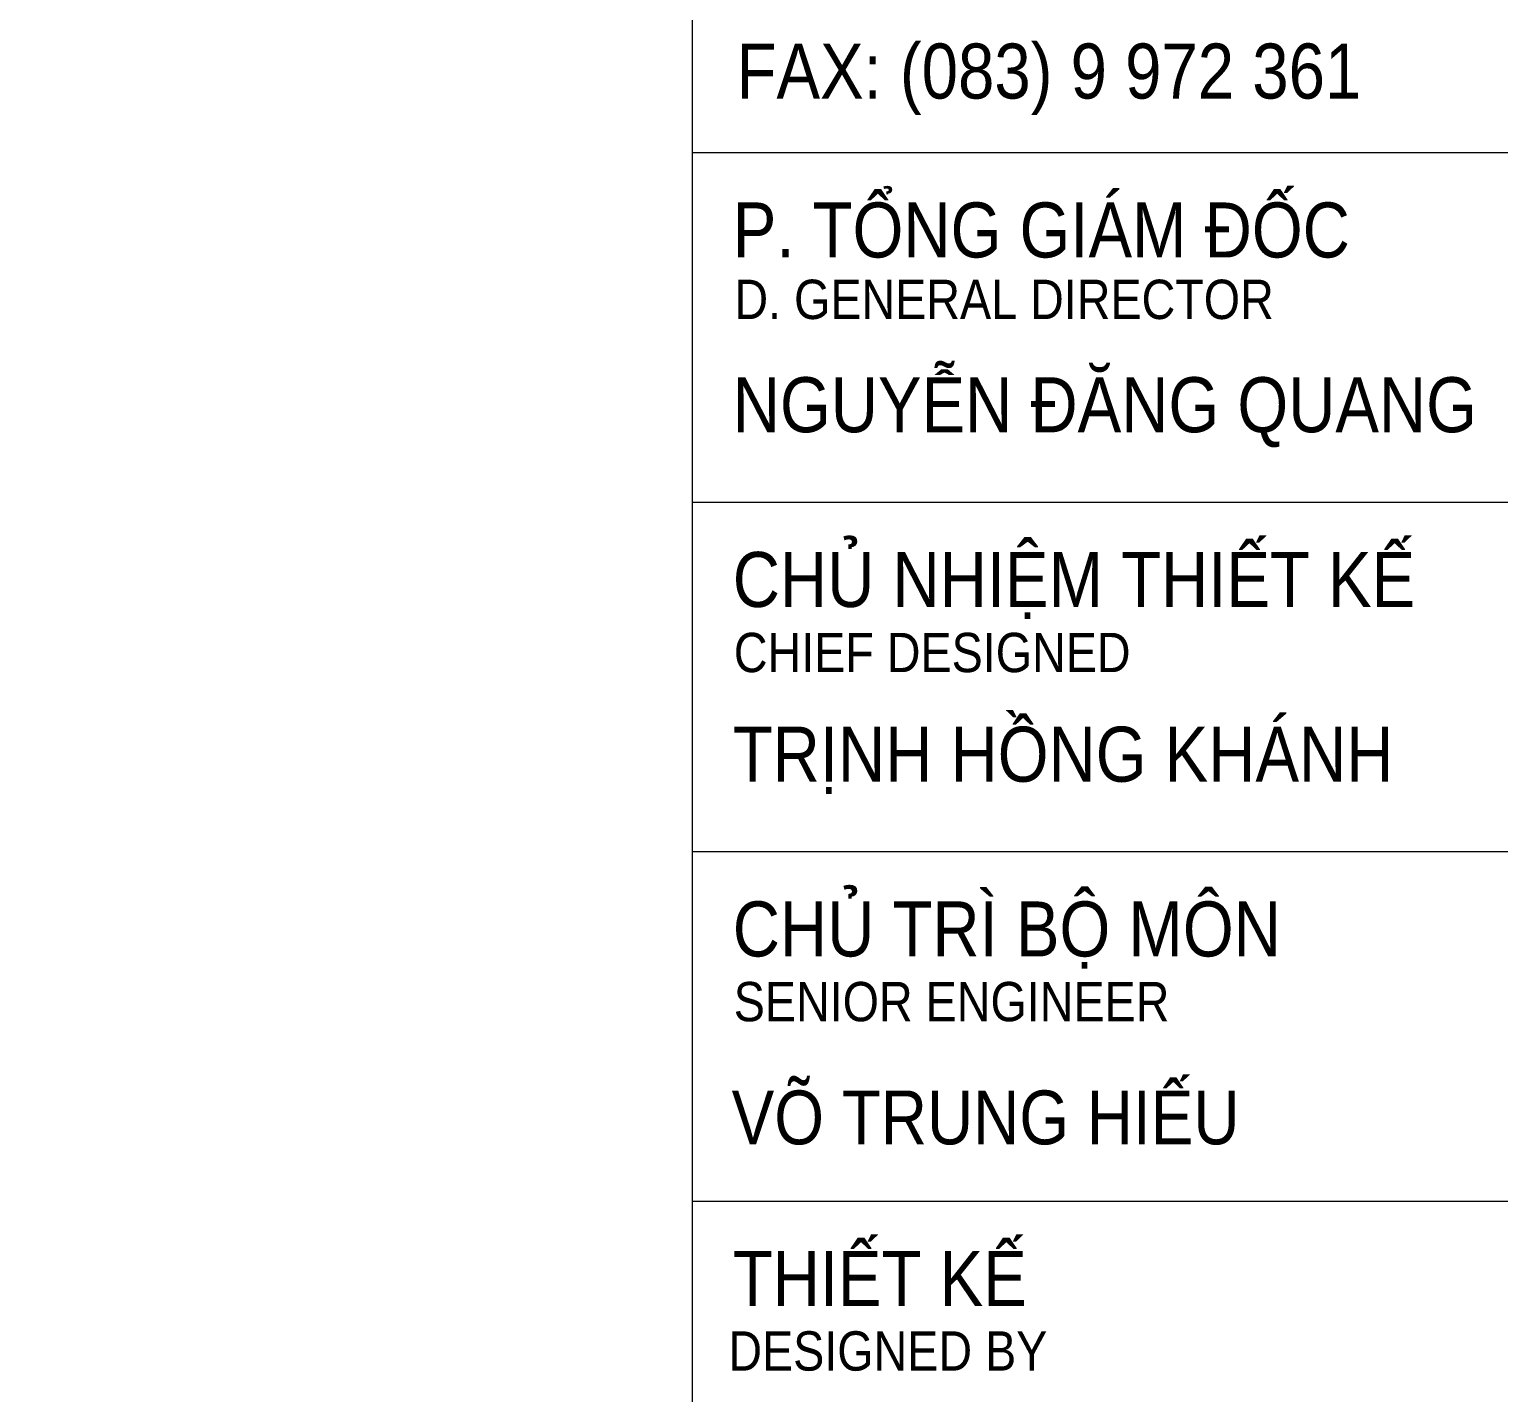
# Model space of a CAD drawing. Header units: millimetres. Extents: x 567980 to 569430, y 2065777 to 2066666.
# Drawn here: x 569242.6 to 569346.5, y 2066087.6 to 2066183.9 of the extents above; entities that cross this region are included whole.
import ezdxf
from ezdxf.enums import TextEntityAlignment as Align

# ---------------------------------------------------------------- set-up
doc = ezdxf.new("R2010")
doc.units = ezdxf.units.MM
doc.linetypes.add('CENTER', pattern=[3, 1.5, -0.5, 0.5, -0.5])
for name, color, linetype, lineweight in [('A-KY HIEU', 34, 'Continuous', 20), ('A-TEXT', 7, 'Continuous', 18), ('E- RANH GIOI', 1, 'CENTER', 13)]:
    doc.layers.add(name, color=color, linetype=linetype, lineweight=lineweight)
doc.styles.add('Arial', font='arial.ttf')

# ---------------------------------------------------------------- blocks, each defined once
blk = doc.blocks.new('A$C33BC4D2A')
at = {"layer": 'A-KY HIEU', "color": 0}
for p, q in [((353.662, -4.903), (353.662, -292.097)), ((353.662, -181.132), (414.985, -181.132)), ((353.662, -192.813), (414.985, -192.813)), ((353.662, -204.493), (414.985, -204.493)), ((353.662, -216.174), (414.985, -216.174))]:
    blk.add_line(p, q, dxfattribs=at)
at = {"layer": 'A-KY HIEU', "color": 0, "const_width": 1.022}
blk.add_lwpolyline([(14.345, -292.097), (14.345, -4.903), (414.985, -4.903), (414.985, -292.097)], close=True, dxfattribs=at)
at = {"layer": 'Defpoints', "color": 125}
blk.add_lwpolyline([(0, -297), (420, -297), (420, 0), (0, 0)], close=True, dxfattribs=at)
at = {"layer": 'A-TEXT', "style": 'Arial', "width": 0.85}
for s, height, p in [('FAX: (083) 9 972 361', 1.83967, (355.151, -179.324)), ('P. TỔNG GIÁM ĐỐC', 1.83967, (355.024, -184.636)), ('NGUYỄN ĐĂNG QUANG', 1.83967, (355.024, -190.477)), ('CHỦ NHIỆM THIẾT KẾ', 1.83967, (355.024, -196.317)), ('TRỊNH HỒNG KHÁNH', 1.83967, (355.024, -202.157)), ('CHỦ TRÌ BỘ MÔN', 1.83967, (355.024, -207.997)), ('VÕ TRUNG HIẾU', 1.8, (354.986, -214.277)), ('THIẾT KẾ', 1.8397, (355.024, -219.678))]:
    blk.add_text(s, height=height, dxfattribs=at).set_placement(p)
for s, p in [('D. GENERAL DIRECTOR', (355.079, -186.035)), ('CHIEF DESIGNED', (355.059, -197.838)), ('SENIOR ENGINEER', (355.057, -209.506)), ('DESIGNED BY', (354.876, -221.182))]:
    blk.add_text(s, height=1.31405, dxfattribs=at).set_placement(p, align=Align.MIDDLE_LEFT)

msp = doc.modelspace()

# ---------------------------------------------------------------- block references
at = {"layer": 'E- RANH GIOI', "extrusion": (-2.4685e-06, 4.62064e-06, 1), "xscale": 2.114336868039268, "yscale": 2.114336868039268, "zscale": 2.114336868039268}
msp.add_blockref('A$C33BC4D2A', (568541.68, 2066558.17, 8.14), dxfattribs=at)

doc.saveas('drawing.dxf')
